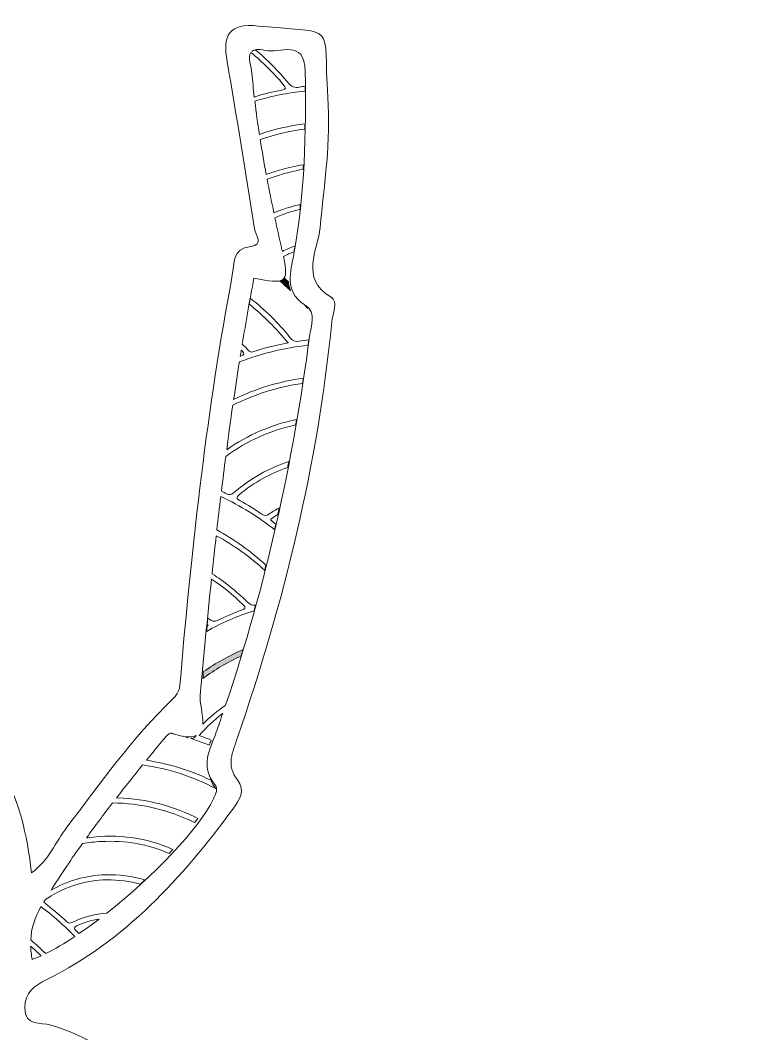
# Model space of a CAD drawing. Extents: x 40 to 1960, y -815 to -185.
# Drawn here: x 328.7 to 480.2, y -402.6 to -188.8 of the extents above; entities that cross this region are included whole.
import ezdxf

# ---------------------------------------------------------------- set-up
doc = ezdxf.new("R2010")
doc.units = 0
doc.header["$MEASUREMENT"] = 0
doc.layers.add('Layer 1', color=7, linetype='Continuous')

# ---------------------------------------------------------------- blocks, each defined once
blk = doc.blocks.new('block 3')
at = {"layer": 'Layer 1', "true_color": 0xffffff}
h = blk.add_hatch(color=7, dxfattribs=at)
h.dxf.hatch_style = 2
edge = h.paths.add_edge_path()
edge.add_spline(control_points=[(384.38, -243.21), (384.17, -243.49), (383.86, -243.69), (383.41, -243.8), (383.92, -244.23), (384.43, -244.67), (384.92, -245.12), (385.18, -245.36), (385.43, -245.6), (385.68, -245.84), (385.37, -245.25), (385.23, -244.61), (385.21, -243.94), (384.94, -243.7), (384.66, -243.46), (384.38, -243.21)], knot_values=[0, 0, 0, 0, 1, 1, 1, 2, 2, 2, 3, 3, 3, 4, 4, 4, 5, 5, 5, 5], degree=3, periodic=1)
h = blk.add_hatch(color=7, dxfattribs=at)
h.dxf.hatch_style = 2
edge = h.paths.add_edge_path()
edge.add_spline(control_points=[(375.64, -321.53), (372.66, -322.83), (369.88, -324.38), (367.28, -326.18), (367.25, -326.66), (367.21, -327.14), (367.17, -327.61), (369.73, -325.74), (372.42, -324.16), (375.25, -322.86), (375.38, -322.42), (375.51, -321.98), (375.64, -321.53)], knot_values=[0, 0, 0, 0, 1, 1, 1, 2, 2, 2, 3, 3, 3, 4, 4, 4, 4], degree=3, periodic=1)
at = {"layer": 'Layer 1', "lineweight": 0}
for points, knots in [([(475.35, -586.38), (480.16, -585.13), (480.2, -582.26), (478.77, -577.99), (466.26, -540.62), (452.7, -503.66), (436.7, -467.62), (435.18, -464.18), (432.57, -461.12), (434.58, -456.68), (435.74, -454.12), (432.86, -453.58), (430.88, -452.94), (412.09, -446.77), (392.88, -442.1), (373.14, -441.15), (365.22, -440.77), (362.19, -438.62), (360.86, -430.79), (358.35, -415.98), (350.27, -405.17), (335.1, -400.74), (333.04, -400.14), (329.62, -401.03), (329.6, -397.12), (329.58, -393.89), (331.58, -392.44), (334.27, -391.11), (350.79, -382.95), (362.72, -369.71), (373.48, -355.2), (374.93, -353.24), (376.19, -351.25), (374.45, -349.03), (372.01, -345.91), (373.44, -343.12), (374.49, -340.04), (384.28, -311.56), (391.4, -282.47), (394.36, -252.45), (394.53, -250.66), (395.8, -248.17), (394.2, -247.2), (387.47, -243.09), (391.46, -237.32), (391.91, -232.49), (392.77, -223.34), (394.19, -214.16), (393.53, -205.03), (392.36, -188.8), (396.04, -191.71), (378.88, -189.99), (372.53, -189.36), (371.33, -192.01), (372.28, -197.47), (374.32, -209.21), (376.18, -220.98), (378.07, -232.74), (378.28, -234.06), (380.09, -236.18), (377.33, -236.48), (373.16, -236.94), (373.85, -240.05), (373.38, -242.58), (368.12, -270.56), (364.89, -298.81), (362.49, -327.16), (362.34, -328.89), (362.45, -330.42), (360.78, -332.01), (352.3, -340.12), (345.55, -349.71), (338.47, -359), (336.11, -362.1), (334.7, -366.02), (331.03, -368.61), (329.16, -352.24), (324.09, -338.84), (306.57, -334.53), (304.9, -334.12), (304.38, -332.93), (304.46, -331.47), (304.79, -325.6), (302.88, -319.96), (304.37, -313.81), (307.46, -301.09), (296.22, -286.59), (285.14, -288.88), (279.96, -289.94), (275.28, -289.68), (270.44, -288.86), (261.67, -287.37), (253.05, -288.25), (244.43, -289.82), (243.09, -290.07), (241.9, -290.49), (240.44, -290.17), (225.89, -287.02), (213.78, -297.69), (216.23, -312.27), (217.2, -318.08), (216.63, -323.56), (216.57, -329.22), (216.53, -332.79), (215.39, -334.22), (211.84, -335.25), (202.13, -338.07), (195.75, -344.71), (192.81, -354.39), (191.44, -358.9), (190.56, -363.57), (189.36, -368.63), (188.62, -367.85), (187.93, -367.3), (187.48, -366.61), (180.11, -355.21), (171.75, -344.55), (162.66, -334.5), (159.94, -331.49), (158.38, -328.84), (158.05, -324.65), (155.81, -296.75), (152.33, -268.99), (147.35, -241.44), (147.02, -239.64), (147.03, -236.99), (145.07, -236.87), (140.97, -236.62), (142.39, -234.55), (142.79, -232.3), (144.43, -223.05), (146.24, -213.81), (147.37, -204.49), (149.28, -188.78), (149.1, -188.93), (133.25, -190.68), (129.15, -191.13), (128.05, -192.55), (127.69, -196.52), (126.35, -211.07), (128.03, -225.4), (129.97, -239.74), (130.24, -241.76), (131.38, -243.83), (128.79, -245.13), (125.61, -246.72), (126.11, -249.35), (126.39, -252.22), (129.43, -282.47), (136.59, -311.77), (146.46, -340.47), (147.19, -342.58), (149.01, -344.87), (147.42, -346.94), (143.95, -351.42), (146.63, -354.48), (149.23, -357.81), (159.9, -371.49), (171.5, -384.11), (187.6, -391.59), (190.33, -392.85), (191.27, -394.91), (191.25, -397.57), (191.22, -400.66), (188.3, -400.1), (186.63, -400.53), (182.12, -401.72), (178.01, -403.54), (174.25, -406.27), (164.41, -413.42), (160.77, -423.97), (158.78, -435.21), (158.09, -439.11), (156.81, -440.64), (152.76, -440.76), (133.84, -441.34), (115.49, -445.38), (97.4, -450.62), (91.92, -452.21), (83.79, -451.87), (86.79, -461.8), (86.89, -462.15), (86.52, -462.66), (86.33, -463.07), (76.22, -485.63), (66.35, -508.29), (58.27, -531.67), (52.73, -547.68), (47.07, -563.65), (41.51, -579.65), (40.59, -582.28), (40.55, -584.85), (43.95, -585.63), (48.56, -586.68), (48.64, -589.63), (47.85, -593.4), (42.87, -617.1), (41.35, -641.14), (41.56, -665.27), (41.7, -681.66), (39.93, -678.91), (56.26, -679.16), (60.87, -679.24), (62.3, -677.45), (62.34, -673.17), (62.38, -668.13), (63.15, -663.09), (63.16, -658.04), (63.22, -637.84), (64.13, -617.62), (62.28, -597.44), (62.14, -595.85), (60.27, -591.79), (64.54, -593.05), (68.84, -594.31), (69.34, -591.92), (70.04, -589.19), (79.31, -553.53), (87.84, -517.7), (94.28, -481.41), (95.14, -476.58), (96.89, -475.75), (100.86, -476.65), (115.54, -479.98), (130.45, -480.2), (145.37, -479.64), (149.98, -479.47), (150.81, -480.91), (150.21, -485.06), (148.28, -498.46), (146.41, -511.89), (146.04, -525.43), (145.92, -529.86), (144.28, -532.39), (140.7, -534.84), (120.95, -548.32), (107.03, -567.11), (94.17, -586.82), (92.93, -588.73), (91.96, -591.24), (94.71, -591.83), (100.16, -593.02), (99.6, -597.45), (100.2, -600.93), (107.8, -645.31), (119.43, -688.59), (135.49, -730.65), (136.63, -733.62), (136.86, -736.4), (136.11, -739.36), (131.88, -756.05), (129.25, -773.03), (127.03, -790.09), (124.93, -806.3), (125.02, -805.79), (140.83, -809.28), (147.93, -810.84), (149.64, -808.9), (150.07, -802.37), (151.41, -781.96), (152.4, -761.57), (150.59, -741.14), (150.47, -739.79), (150.15, -737.48), (150.72, -737.2), (157.51, -733.83), (153.04, -728.9), (152.33, -724.83), (151.38, -719.45), (149.53, -714.22), (148.08, -708.92), (138.34, -673.36), (127.16, -638.24), (115.24, -603.35), (114.56, -601.36), (111.46, -598.54), (115.44, -597.04), (125.61, -593.21), (135.12, -588.04), (145.12, -582.14), (145.47, -585.49), (145.78, -587.73), (145.93, -589.97), (147.4, -610.89), (151.06, -631.41), (158.6, -651.01), (166.12, -670.54), (175.93, -688.54), (195.34, -699.17), (197.2, -700.19), (198.46, -702.47), (199.76, -704.32), (223.81, -738.61), (273.84, -746.11), (306.25, -719.46), (318.51, -709.39), (328.14, -696.28), (341.24, -686.97), (342.32, -686.19), (343.08, -684.93), (343.94, -683.86), (360.39, -663.35), (367.64, -639.12), (371.96, -613.8), (373.71, -603.52), (374.67, -593.11), (376.08, -582.01), (384.59, -587.7), (392.8, -592.3), (401.69, -595.34), (406.81, -597.1), (407.28, -599.13), (405.51, -604.17), (391.13, -645.23), (378.27, -686.77), (367.42, -728.92), (366.86, -731.11), (365.28, -734.35), (367.45, -735.23), (372.22, -737.15), (370.16, -740.46), (369.96, -743.27), (368.56, -763.72), (369.32, -784.12), (371.01, -804.51), (371.39, -809.1), (373.02, -811.16), (378.05, -809.59), (381.74, -808.44), (385.69, -807.8), (389.55, -807.65), (394.39, -807.46), (394.93, -805.24), (394.62, -800.98), (393.14, -780.56), (389.74, -760.47), (385.03, -740.59), (384.15, -736.87), (384.28, -733.58), (385.61, -729.91), (390.51, -716.35), (395.3, -702.74), (399.64, -688.98), (408.96, -659.46), (415.66, -629.29), (421.13, -598.82), (421.53, -596.56), (420.87, -593.43), (424.3, -592.63), (428.83, -591.57), (428.23, -589.23), (426.19, -586.14), (413.09, -566.34), (399.19, -547.27), (378.73, -534.21), (376.54, -532.8), (374.89, -531.38), (374.64, -528.37), (373.45, -513.98), (372.21, -499.58), (370.56, -485.24), (370, -480.45), (371.39, -479.44), (375.92, -479.65), (390.17, -480.33), (404.45, -479.89), (418.45, -477.2), (424.32, -476.07), (425.8, -477.71), (426.75, -483.03), (432.98, -517.99), (441.38, -552.47), (450.28, -586.83), (451.47, -591.42), (452.06, -595.79), (458.83, -592.3), (458.68, -595.3), (458.61, -597.57), (458.46, -599.85), (456.87, -624.4), (457.09, -648.95), (458.54, -673.51), (458.77, -677.52), (459.99, -679.54), (464.23, -679.12), (466.05, -678.94), (467.91, -679.11), (469.74, -679.13), (479.06, -679.24), (479.16, -679.24), (479.25, -669.73), (479.49, -643.97), (478.15, -618.34), (472.96, -593.03), (472.44, -590.51), (471.22, -587.46), (475.35, -586.38)], [0, 0, 0, 0, 1, 1, 1, 2, 2, 2, 3, 3, 3, 4, 4, 4, 5, 5, 5, 6, 6, 6, 7, 7, 7, 8, 8, 8, 9, 9, 9, 10, 10, 10, 11, 11, 11, 12, 12, 12, 13, 13, 13, 14, 14, 14, 15, 15, 15, 16, 16, 16, 17, 17, 17, 18, 18, 18, 19, 19, 19, 20, 20, 20, 21, 21, 21, 22, 22, 22, 23, 23, 23, 24, 24, 24, 25, 25, 25, 26, 26, 26, 27, 27, 27, 28, 28, 28, 29, 29, 29, 30, 30, 30, 31, 31, 31, 32, 32, 32, 33, 33, 33, 34, 34, 34, 35, 35, 35, 36, 36, 36, 37, 37, 37, 38, 38, 38, 39, 39, 39, 40, 40, 40, 41, 41, 41, 42, 42, 42, 43, 43, 43, 44, 44, 44, 45, 45, 45, 46, 46, 46, 47, 47, 47, 48, 48, 48, 49, 49, 49, 50, 50, 50, 51, 51, 51, 52, 52, 52, 53, 53, 53, 54, 54, 54, 55, 55, 55, 56, 56, 56, 57, 57, 57, 58, 58, 58, 59, 59, 59, 60, 60, 60, 61, 61, 61, 62, 62, 62, 63, 63, 63, 64, 64, 64, 65, 65, 65, 66, 66, 66, 67, 67, 67, 68, 68, 68, 69, 69, 69, 70, 70, 70, 71, 71, 71, 72, 72, 72, 73, 73, 73, 74, 74, 74, 75, 75, 75, 76, 76, 76, 77, 77, 77, 78, 78, 78, 79, 79, 79, 80, 80, 80, 81, 81, 81, 82, 82, 82, 83, 83, 83, 84, 84, 84, 85, 85, 85, 86, 86, 86, 87, 87, 87, 88, 88, 88, 89, 89, 89, 90, 90, 90, 91, 91, 91, 92, 92, 92, 93, 93, 93, 94, 94, 94, 95, 95, 95, 96, 96, 96, 97, 97, 97, 98, 98, 98, 99, 99, 99, 100, 100, 100, 101, 101, 101, 102, 102, 102, 103, 103, 103, 104, 104, 104, 105, 105, 105, 106, 106, 106, 107, 107, 107, 108, 108, 108, 109, 109, 109, 110, 110, 110, 111, 111, 111, 112, 112, 112, 113, 113, 113, 114, 114, 114, 115, 115, 115, 116, 116, 116, 117, 117, 117, 118, 118, 118, 119, 119, 119, 120, 120, 120, 121, 121, 121, 122, 122, 122, 123, 123, 123, 124, 124, 124, 125, 125, 125, 126, 126, 126, 127, 127, 127, 128, 128, 128, 129, 129, 129, 130, 130, 130, 131, 131, 131, 132, 132, 132, 132]), ([(366.58, -331.16), (367.34, -322.99), (368.13, -314.83), (368.98, -306.68), (371.33, -308.21), (373.55, -309.99), (375.63, -312.05), (376.33, -312.73), (376.09, -312.89), (375.34, -313.19), (373.66, -313.84), (371.99, -314.53), (370.38, -315.34), (369.59, -315.73), (369.12, -315.61), (368.45, -315.07), (368.37, -315.01), (368.29, -314.94), (368.2, -314.88), (368.17, -315.3), (368.13, -315.73), (368.1, -316.16), (368.17, -316.23), (368.24, -316.29), (368.31, -316.35), (368.23, -316.39), (368.15, -316.44), (368.07, -316.49), (368.04, -316.89), (368, -317.28), (367.97, -317.68), (371.13, -315.89), (374.46, -314.44), (377.97, -313.32), (378.08, -312.93), (378.18, -312.55), (378.29, -312.16), (377.6, -312.29), (377.11, -312.04), (376.53, -311.48), (374.16, -309.17), (371.68, -307.18), (369.11, -305.52), (369.39, -302.85), (369.68, -300.18), (369.98, -297.51), (373.67, -299.47), (377.08, -301.91), (380.21, -304.82), (380.3, -304.46), (380.38, -304.1), (380.47, -303.74), (377.2, -300.74), (373.75, -298.27), (370.12, -296.3), (370.38, -293.95), (370.66, -291.6), (370.94, -289.24), (375.14, -291.2), (378.93, -293.59), (382.27, -296.23), (382.36, -295.84), (382.45, -295.45), (382.54, -295.06), (382.16, -294.77), (381.79, -294.47), (381.4, -294.19), (381.49, -294.07), (381.52, -293.99), (381.57, -293.96), (382.03, -293.62), (382.51, -293.3), (382.99, -293.01), (383.1, -292.54), (383.2, -292.08), (383.3, -291.61), (382.55, -292.02), (381.82, -292.47), (381.09, -292.97), (380.52, -293.36), (380.17, -293.32), (379.62, -292.95), (378.12, -291.96), (376.59, -291), (375.02, -290.12), (374.21, -289.67), (374.11, -289.42), (374.88, -288.79), (378.03, -286.24), (381.41, -284.34), (385.06, -283.11), (385.14, -282.7), (385.22, -282.28), (385.31, -281.86), (381.13, -283.2), (377.24, -285.39), (373.66, -288.46), (373.15, -288.9), (372.78, -288.92), (372.18, -288.64), (371.81, -288.47), (371.45, -288.3), (371.08, -288.14), (371.38, -285.68), (371.68, -283.23), (372, -280.77), (376.54, -277.48), (381.5, -275.28), (386.73, -274.15), (386.8, -273.77), (386.86, -273.4), (386.93, -273.02), (381.65, -274.08), (376.73, -276.19), (372.19, -279.36), (372.6, -276.24), (373.03, -273.12), (373.48, -270), (378.02, -267.68), (382.91, -266.13), (388.18, -265.4), (388.24, -265.02), (388.29, -264.64), (388.35, -264.26), (383.33, -264.97), (378.38, -266.46), (373.66, -268.77), (374.05, -266.13), (374.45, -263.49), (374.87, -260.86), (379.52, -259.05), (384.39, -257.86), (389.34, -257.33), (389.39, -256.95), (389.45, -256.57), (389.5, -256.2), (388.81, -256.28), (388.13, -256.37), (387.46, -256.48), (386.61, -256.62), (386.13, -256.41), (385.6, -255.74), (383.06, -252.59), (380.25, -249.82), (377.16, -247.43), (377.08, -247.84), (377, -248.25), (376.93, -248.66), (379.86, -251), (382.6, -253.73), (385.16, -256.82), (382.46, -257.34), (380.06, -257.92), (377.72, -258.71), (377.16, -258.9), (376.94, -258.56), (376.65, -258.27), (376.26, -257.87), (375.87, -257.49), (375.47, -257.11), (376.24, -252.47), (377.05, -247.83), (377.93, -243.2), (384.58, -244.48), (385.34, -244.25), (384.16, -238.61), (384.89, -238.23), (385.63, -237.9), (386.4, -237.6), (386.47, -237.19), (386.54, -236.79), (386.61, -236.38), (385.69, -236.71), (384.8, -237.1), (383.93, -237.54), (383.91, -237.42), (383.88, -237.3), (383.85, -237.17), (383.35, -234.93), (382.85, -232.68), (382.37, -230.43), (384.06, -229.69), (385.82, -229.1), (387.65, -228.67), (387.68, -228.33), (387.71, -227.98), (387.75, -227.64), (387.63, -227.67), (387.5, -227.69), (387.38, -227.72), (385.57, -228.13), (383.83, -228.69), (382.15, -229.39), (381.66, -227.04), (381.18, -224.68), (380.73, -222.32), (381.29, -222.11), (381.85, -221.91), (382.42, -221.72), (384.34, -221.09), (386.3, -220.57), (388.32, -220.21), (388.34, -219.89), (388.36, -219.57), (388.38, -219.25), (386.66, -219.53), (384.95, -219.9), (383.25, -220.41), (382.33, -220.68), (381.43, -220.99), (380.54, -221.32), (380.08, -218.86), (379.65, -216.4), (379.26, -213.93), (382.32, -212.89), (385.46, -212.16), (388.64, -211.74), (388.65, -211.37), (388.66, -210.99), (388.67, -210.62), (385.43, -211.04), (382.22, -211.77), (379.09, -212.85), (378.73, -210.53), (378.41, -208.2), (378.13, -205.86), (381.57, -204.79), (385.12, -204.07), (388.72, -203.7), (388.72, -203.36), (388.72, -203.03), (388.72, -202.7), (388.34, -202.74), (387.96, -202.79), (387.58, -202.88), (386.52, -203.12), (385.88, -202.83), (385.17, -201.98), (383.02, -199.41), (380.74, -197.11), (378.33, -195.07), (377.97, -195.12), (377.69, -195.21), (377.47, -195.34), (377.93, -194.93), (378.79, -194.79), (380.29, -195.14), (383.33, -195.85), (388.65, -192.51), (388.76, -199.64), (388.94, -212.52), (388.7, -225.33), (386.39, -238.05), (385.7, -241.88), (384.2, -245.8), (388.53, -248.74), (388.78, -249.02), (389.03, -249.29), (389.28, -249.57), (389.17, -249.37), (389.05, -249.18), (388.9, -248.98), (388.92, -248.99), (388.94, -249.01), (388.96, -249.02), (391.12, -250.34), (389.95, -253.31), (389.67, -255.49), (386.2, -281.97), (380.51, -307.94), (371.97, -333.22), (370.3, -334.41), (368.69, -335.75), (367.14, -337.23), (367.27, -335.23), (366.44, -332.61), (366.58, -331.16)], [0, 0, 0, 0, 1, 1, 1, 2, 2, 2, 3, 3, 3, 4, 4, 4, 5, 5, 5, 6, 6, 6, 7, 7, 7, 8, 8, 8, 9, 9, 9, 10, 10, 10, 11, 11, 11, 12, 12, 12, 13, 13, 13, 14, 14, 14, 15, 15, 15, 16, 16, 16, 17, 17, 17, 18, 18, 18, 19, 19, 19, 20, 20, 20, 21, 21, 21, 22, 22, 22, 23, 23, 23, 24, 24, 24, 25, 25, 25, 26, 26, 26, 27, 27, 27, 28, 28, 28, 29, 29, 29, 30, 30, 30, 31, 31, 31, 32, 32, 32, 33, 33, 33, 34, 34, 34, 35, 35, 35, 36, 36, 36, 37, 37, 37, 38, 38, 38, 39, 39, 39, 40, 40, 40, 41, 41, 41, 42, 42, 42, 43, 43, 43, 44, 44, 44, 45, 45, 45, 46, 46, 46, 47, 47, 47, 48, 48, 48, 49, 49, 49, 50, 50, 50, 51, 51, 51, 52, 52, 52, 53, 53, 53, 54, 54, 54, 55, 55, 55, 56, 56, 56, 57, 57, 57, 58, 58, 58, 59, 59, 59, 60, 60, 60, 61, 61, 61, 62, 62, 62, 63, 63, 63, 64, 64, 64, 65, 65, 65, 66, 66, 66, 67, 67, 67, 68, 68, 68, 69, 69, 69, 70, 70, 70, 71, 71, 71, 72, 72, 72, 73, 73, 73, 74, 74, 74, 75, 75, 75, 76, 76, 76, 77, 77, 77, 78, 78, 78, 79, 79, 79, 80, 80, 80, 81, 81, 81, 82, 82, 82, 83, 83, 83, 84, 84, 84, 85, 85, 85, 86, 86, 86, 87, 87, 87, 88, 88, 88, 89, 89, 89, 90, 90, 90, 91, 91, 91, 92, 92, 92, 92]), ([(378.02, -204.99), (377.83, -203.31), (377.65, -201.63), (377.51, -199.94), (377.39, -198.64), (376.6, -196.59), (377.28, -195.57), (379.77, -197.59), (382.06, -199.86), (384.17, -202.38), (384.7, -203.02), (384.88, -203.33), (383.81, -203.51), (381.93, -203.82), (380.07, -204.28), (378.27, -204.91), (378.18, -204.94), (378.1, -204.97), (378.02, -204.99)], [0, 0, 0, 0, 1, 1, 1, 2, 2, 2, 3, 3, 3, 4, 4, 4, 5, 5, 5, 6, 6, 6, 6]), ([(384.38, -243.21), (384.17, -243.49), (383.86, -243.69), (383.41, -243.8), (383.92, -244.23), (384.43, -244.67), (384.92, -245.12), (385.18, -245.36), (385.43, -245.6), (385.68, -245.84), (385.37, -245.25), (385.23, -244.61), (385.21, -243.94), (384.94, -243.7), (384.66, -243.46), (384.38, -243.21)], [0, 0, 0, 0, 1, 1, 1, 2, 2, 2, 3, 3, 3, 4, 4, 4, 5, 5, 5, 5]), ([(375.27, -258.37), (375.32, -258.42), (375.37, -258.47), (375.43, -258.52), (376.04, -259.13), (375.92, -259.34), (375.17, -259.6), (375.13, -259.61), (375.09, -259.63), (375.06, -259.64), (375.12, -259.22), (375.2, -258.79), (375.27, -258.37)], [0, 0, 0, 0, 1, 1, 1, 2, 2, 2, 3, 3, 3, 4, 4, 4, 4]), ([(375.64, -321.53), (372.66, -322.83), (369.88, -324.38), (367.28, -326.18), (367.25, -326.66), (367.21, -327.14), (367.17, -327.61), (369.73, -325.74), (372.42, -324.16), (375.25, -322.86), (375.38, -322.42), (375.51, -321.98), (375.64, -321.53)], [0, 0, 0, 0, 1, 1, 1, 2, 2, 2, 3, 3, 3, 4, 4, 4, 4]), ([(333.88, -374.33), (334.01, -374.22), (334.2, -374.1), (334.44, -373.95), (338.37, -371.41), (342.67, -370.12), (346.86, -370.1), (349.43, -370.09), (351.79, -370.4), (353.99, -371.02), (354.29, -370.72), (354.58, -370.43), (354.88, -370.13), (352.26, -369.31), (349.51, -368.95), (346.64, -369.04), (342.5, -369.17), (338.67, -370.25), (335.16, -372.26), (337.26, -368.93), (339.47, -365.66), (341.75, -362.46), (343.05, -362.23), (344.37, -362.08), (345.72, -362.01), (350.86, -361.75), (355.64, -362.6), (360.07, -364.52), (360.31, -364.24), (360.56, -363.96), (360.8, -363.67), (355.3, -361.19), (349.33, -360.37), (342.89, -361.21), (342.8, -361.22), (342.71, -361.24), (342.61, -361.25), (344.41, -358.76), (346.25, -356.29), (348.13, -353.86), (354.06, -353.95), (360, -355.31), (365.43, -358.03), (365.66, -357.74), (365.89, -357.44), (366.12, -357.15), (361.02, -354.52), (355.39, -353.04), (349.26, -352.81), (349.15, -352.8), (349.05, -352.8), (348.95, -352.8), (350.76, -350.47), (352.6, -348.16), (354.45, -345.87), (359.91, -346.61), (365.05, -348.28), (369.87, -350.85), (369.44, -350.25), (369.1, -349.66), (368.83, -349.08), (364.56, -346.98), (360.03, -345.57), (355.26, -344.88), (356.21, -343.72), (357.16, -342.56), (358.11, -341.41), (358.83, -340.54), (360, -338.98), (360.48, -339.15), (360.58, -339.18), (360.66, -339.2), (360.76, -339.23), (360.75, -339.24), (360.74, -339.24), (360.73, -339.24), (360.79, -339.25), (360.86, -339.27), (360.92, -339.29), (361.63, -339.51), (362.27, -339.68), (362.84, -339.78), (363.25, -339.9), (363.67, -340.01), (364.08, -340.14), (364.02, -340.11), (363.96, -340.08), (363.89, -340.04), (363.79, -339.99), (363.7, -339.94), (363.6, -339.89), (364.53, -339.99), (365.22, -339.89), (365.74, -339.65), (365.48, -340.09), (365.11, -340.35), (364.6, -340.29), (365.95, -340.71), (367.27, -341.18), (368.56, -341.69), (368.67, -341.33), (368.8, -340.98), (368.93, -340.63), (368.09, -340.29), (367.24, -339.97), (366.39, -339.64), (367.91, -337.9), (369.59, -336.35), (371.37, -334.96), (370.92, -336.29), (370.46, -337.61), (369.99, -338.94), (368.69, -342.57), (366.58, -346.12), (369.63, -349.9), (370.49, -350.96), (369.91, -351.95), (369.39, -353.04), (366.38, -359.41), (356.6, -369.49), (346.89, -377.14), (344.5, -377.22), (342.12, -377.85), (339.74, -379.05), (339.15, -379.35), (338.82, -379.23), (338.36, -378.83), (337.08, -377.67), (335.75, -376.56), (334.41, -375.47), (333.95, -375.09), (333.69, -374.89), (333.64, -374.72), (333.72, -374.59), (333.8, -374.46), (333.88, -374.33)], [0, 0, 0, 0, 1, 1, 1, 2, 2, 2, 3, 3, 3, 4, 4, 4, 5, 5, 5, 6, 6, 6, 7, 7, 7, 8, 8, 8, 9, 9, 9, 10, 10, 10, 11, 11, 11, 12, 12, 12, 13, 13, 13, 14, 14, 14, 15, 15, 15, 16, 16, 16, 17, 17, 17, 18, 18, 18, 19, 19, 19, 20, 20, 20, 21, 21, 21, 22, 22, 22, 23, 23, 23, 24, 24, 24, 25, 25, 25, 26, 26, 26, 27, 27, 27, 28, 28, 28, 29, 29, 29, 30, 30, 30, 31, 31, 31, 32, 32, 32, 33, 33, 33, 34, 34, 34, 35, 35, 35, 36, 36, 36, 37, 37, 37, 38, 38, 38, 39, 39, 39, 40, 40, 40, 41, 41, 41, 42, 42, 42, 43, 43, 43, 44, 44, 44, 45, 45, 45, 45]), ([(333.02, -375.75), (335.58, -377.65), (337.94, -379.76), (340.13, -382.06), (337.97, -383.5), (335.9, -384.72), (334.01, -385.65), (332.97, -384.64), (331.92, -383.69), (330.85, -382.78), (330.97, -380.35), (331.71, -378.06), (333.02, -375.75)], [0, 0, 0, 0, 1, 1, 1, 2, 2, 2, 3, 3, 3, 4, 4, 4, 4]), ([(341.03, -381.45), (340.82, -381.23), (340.61, -381.01), (340.39, -380.8), (339.84, -380.26), (340, -380.05), (340.59, -379.78), (342.11, -379.08), (343.68, -378.6), (345.3, -378.37), (343.86, -379.47), (342.43, -380.5), (341.03, -381.45)], [0, 0, 0, 0, 1, 1, 1, 2, 2, 2, 3, 3, 3, 4, 4, 4, 4]), ([(333.06, -386.1), (332.41, -386.4), (331.79, -386.66), (331.19, -386.88), (330.99, -385.91), (330.87, -384.97), (330.84, -384.06), (331.6, -384.71), (332.34, -385.4), (333.06, -386.1)], [0, 0, 0, 0, 1, 1, 1, 2, 2, 2, 3, 3, 3, 3])]:
    blk.add_open_spline(points, degree=3, knots=knots, dxfattribs=at)
blk = doc.blocks.new('block 2')
at = {"layer": 'Layer 1'}
blk.add_blockref('block 3', (0, 0), dxfattribs=at)

msp = doc.modelspace()

# ---------------------------------------------------------------- block references
at = {"layer": 'Layer 1'}
msp.add_blockref('block 2', (0, 0), dxfattribs=at)

doc.saveas('drawing.dxf')
